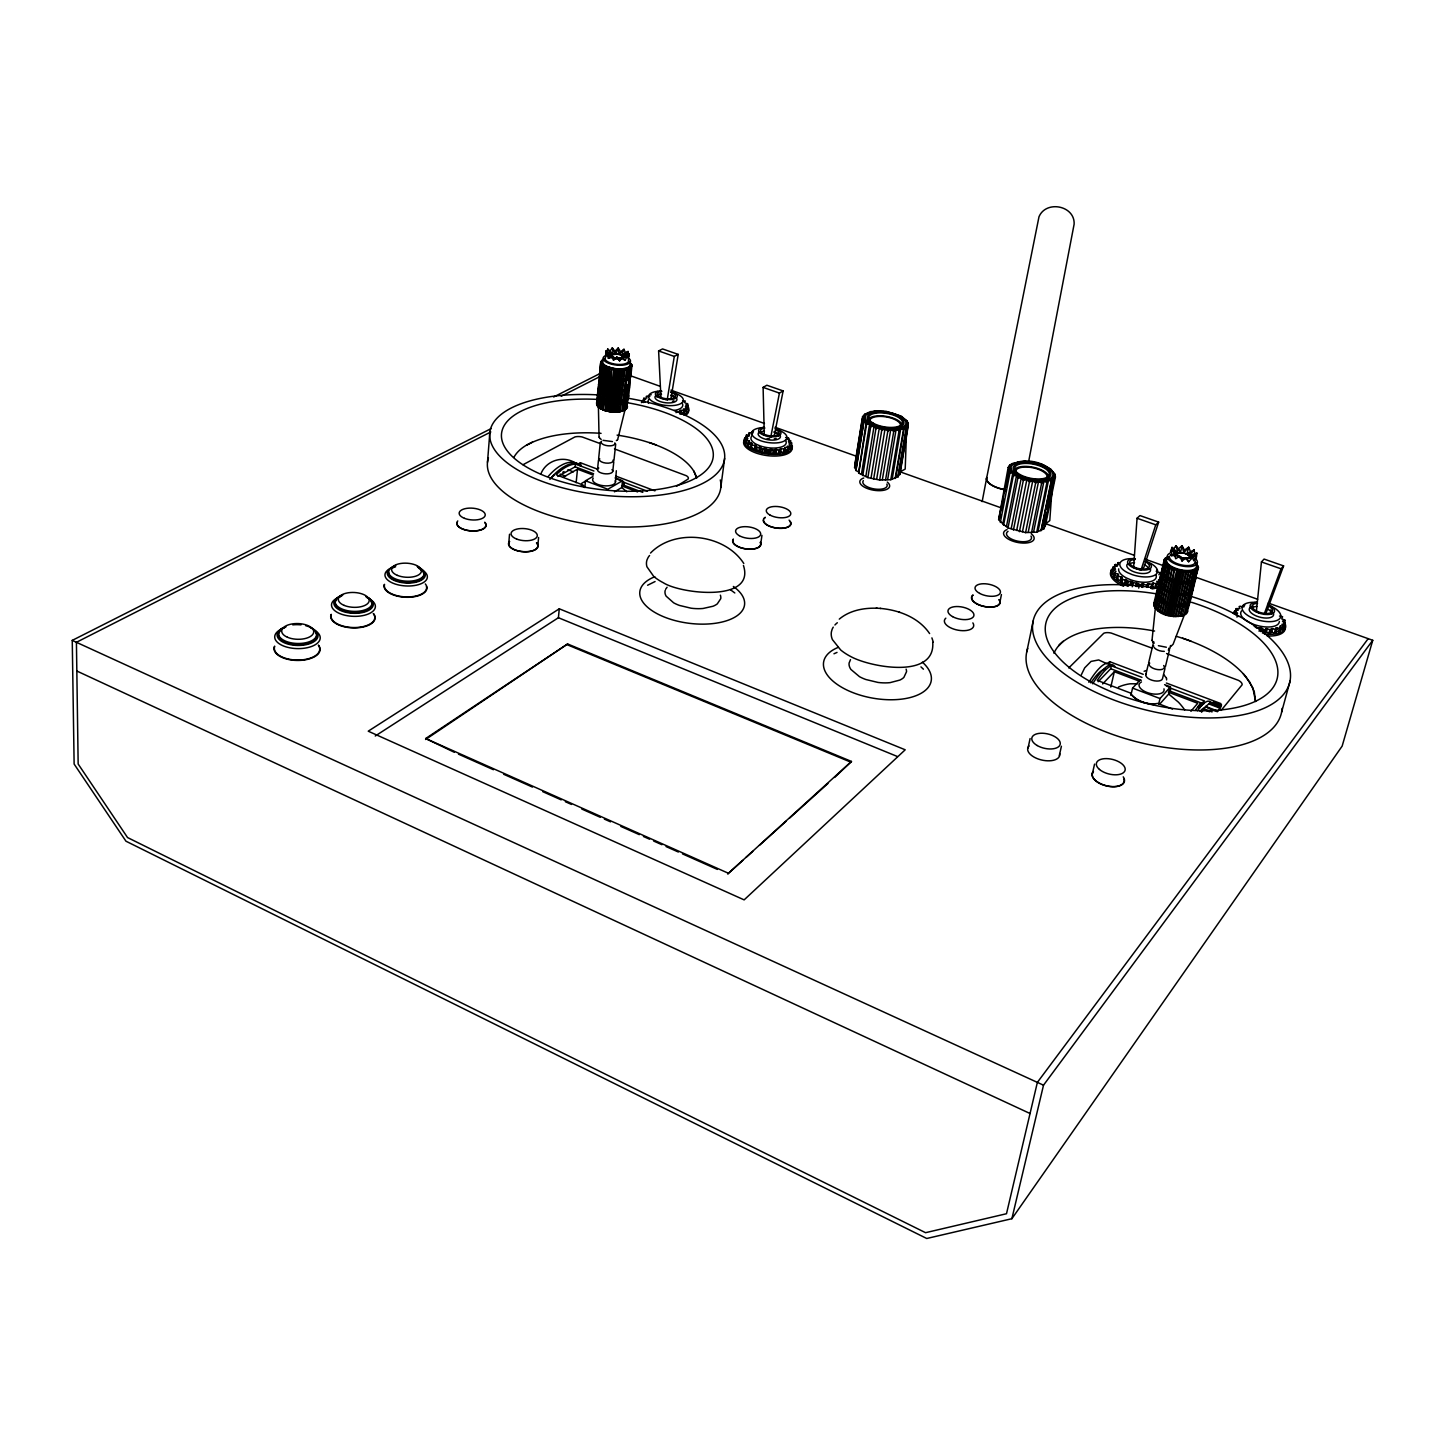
<?xml version="1.0" encoding="UTF-8"?>
<svg xmlns="http://www.w3.org/2000/svg" width="1445" height="1445" viewBox="0 0 1445 1445"><rect width="100%" height="100%" fill="white"/><g stroke="black" fill="none" stroke-linecap="round" stroke-linejoin="round"><path stroke-width="1.5" d="M858.167 471.702L855.855 470.456L854.754 465.254L862.575 416.593L864.616 414.679L864.236 419.267L866.241 421.741L858.673 473.111L867.867 477.609L879.662 480.029L890.788 479.704L898.248 476.724L907.46 423.349L906.81 420.928L901.337 416.142L886.128 411.301L875.182 410.868L864.327 414.48L870.576 411.59L877.151 411.319M604.859 358.649C600.09 359.751 601.806 365.278 605.69 366.253L601.499 408.953L599.838 408.321L609.176 411.717L620.122 411.807L626.191 409.152L631.104 364.899L629.875 362.46M605.654 355.922L605.816 351.081L611.596 354.838C632.892 351.37 617.322 365.964 607.026 353.537L605.654 355.922L611.416 356.012L612.788 357.204L608.381 358.324L607.026 353.537L611.416 356.012L611.596 354.838L607.731 349.022L606.015 353.573L605.816 351.081L611.416 356.012M906.43 433.952L905.202 469.083L900.018 471.937L900.542 467.457M906.737 425.173L906.882 420.784L899.82 415.889M1152.026 640.207L1155.476 606.882M1254.17 626.118L1256.753 628.105L1261.539 627.943L1263.382 629.46L1262.424 633.073L1266.398 632.206L1270.39 633.651L1271.437 628.593L1276.856 629.46L1276.116 627.871L1280.125 628.394L1281.209 628.033L1280.324 625.956L1284.081 625.866L1281.896 624.366L1285.002 623.825L1282.492 621.133L1284.786 620.013L1281.733 618.912L1282.6 616.708L1279.475 616.022M1270.39 633.651L1271.437 628.593M454.362 752.303L425.661 738.539L567.614 643.964L851.484 761.443L834.614 777.464M1137.052 518.249L1133.621 567.488L1140.99 570.143L1143.88 567.325L1158.655 522.115L1139.979 515.576L1137.052 518.249L1155.765 524.824L1158.655 522.115M630.219 377.398L629.316 386.989L627.004 388.849L628.304 389.626L629.099 377.38L630.923 375.357L631.953 365.422L631.104 364.899L628.069 367.987L627.961 369.505L626.534 368.511L615.985 369.089L605.69 366.253L604.064 366.904L604.245 365.404L602.691 365.964L603.107 364.501L601.644 364.989L602.294 363.562L600.668 362.984L599.765 371.979L604.57 377.055L617.141 380.071L625.36 379.312L629.659 377.109L628.16 378.12C633.036 396.165 607.333 392.661 599.621 384.731L602.077 360.293L603.577 359.281M1052.014 489.458L1049.774 520.615L1044.049 524.95L1045.205 526.486L1043.489 527.425L1043.832 528.906L1036.751 532.157L1025.589 532.609L1007.996 527.931L1002.83 523.812L1012.819 473.075L1010.434 470.42L1010.163 465.489C1023.367 456.674 1045.891 461.425 1055.139 474.448L1049.829 500.169M1195.972 575.995L1198.302 566.476L1195.503 562.34L1197.472 567.072L1194.744 571.479L1193.299 570.341C1185.153 573.25 1159.558 567.433 1168.048 556.632L1165.085 558.402L1162.828 567.903M1193.733 581.432L1191.132 591.709L1189.307 592.594L1189.181 594.328L1187.736 593.209C1178.307 595.123 1167.036 592.703 1160.516 585.297L1163.496 574.207L1161.798 571.299L1165.266 560.371L1163.966 560.534L1165.392 559.269L1164.327 559.414L1161.726 570.071L1162.828 572.979L1159.612 583.979L1161.834 586.851L1161.347 588.512L1163.442 587.898L1168.427 566.928L1168.644 565.194L1166.765 565.645L1167.235 563.983L1165.465 564.345L1163.207 573.9L1167.614 577.837L1181.757 582.335L1188.639 582.227L1193.913 580.294L1192.089 581.197L1191.962 582.931L1190.572 581.576L1187.989 583.834L1185.677 593.353L1187.338 594.888L1187.808 592.992L1185.875 593.642L1182.913 604.714L1184.575 606.232L1185.044 604.353L1178.705 605.274L1171.209 604.245L1162.214 600.596L1157.824 596.64L1160.787 585.604L1159.107 582.678L1161.798 571.299M487.489 462.292L489.819 432.687M508.766 543.212L509.525 534.235M1189.307 592.594L1187.736 593.209L1190.68 593.588L1192.739 589.253L1190.445 598.663M537.775 546.463L538.588 537.504M375.248 736.011L558.402 617.719L559.287 608.797L905.202 749.792L744.139 899.874L368.222 731.188L559.287 608.797M557.824 476.471L575.182 466.807L575.453 464.044L573.087 464.333A56.21 26.696 -68.5 0 0 558.782 472.262L556.162 474.755L583.058 485.014L583.961 486.929M576.158 482.648L577.494 469.173L593.209 475.116M580.131 465.814L580.438 462.761L597.002 468.993M425.589 739.497L567.614 643.964M584.81 487.597L585.496 480.77L592.902 476.543M604.245 365.404L599.838 408.321L597.923 406.442L596.586 403.047L598.14 391.487L599.332 392.155L597.959 393.257L599.801 396.743L608.074 400.608L619.273 401.439L627.329 398.513L625.848 399.524L624.692 410.163L627.004 408.285L627.365 397.917L628.665 395.749L627.491 396.075L628.467 397.519L626.191 409.152M596.785 405.07L599.657 372.81L600.903 371.6L599.856 371.004L600.759 362.027L602.005 360.835L596.785 405.07L597.923 406.442L599.007 395.804L597.869 394.413L597.688 396.201L598.537 395.442L599.801 396.743L599.386 398.224L600.939 397.393L602.366 398.531L600.759 399.181L599.567 396.436L598.356 397.212L599.007 395.804M597.399 395.171L598.555 394.846L597.58 393.401L600.632 372.485L599.856 371.004M597.489 394.196L598.898 389.626M599.765 381.083L600.416 374.634M601.301 366.018L601.734 361.72L600.759 362.027M603.107 364.501L598.718 407.4L597.453 406.081L600.09 385.111L598.663 382.708M599.44 391.523L600.09 385.111L598.952 383.72L598.772 385.508L600.903 386.05L600.488 387.513L602.041 386.682L603.468 387.82L601.842 388.47L600.668 385.725L599.44 386.519M600.759 378.662L602.294 363.562M601.264 409.188L605.69 366.253M1256.355 611.687L1258.631 612.499L1256.355 611.687L1261.449 561.942L1264.068 559.07L1283.593 565.898L1266.651 611.47L1264.05 614.45L1281.011 568.788L1283.593 565.898M601.499 408.953L602.944 409.983L607.388 367.03L605.744 367.789M602.944 409.983L604.353 400.861L602.601 398.278M602.42 400.066L604.534 399.073L605.473 390.15L603.703 387.567M603.522 389.355L605.654 388.362L606.575 379.385L604.823 376.802M604.642 378.59L606.774 377.578L607.388 367.03M597.507 469.589L598.501 459.943M598.645 458.571L600.325 442.296M625.017 409.928L615.985 412.222L604.859 410.687L609.32 367.716L607.695 368.565M605.581 410.434L606.503 401.547L604.534 399.073M604.353 400.861L606.683 399.759L607.622 390.836L605.654 388.362M605.473 390.15L607.803 389.03L608.742 380.071L606.774 377.578M606.575 379.385L608.923 378.265L609.32 367.716M606.954 411.265L611.434 368.294L609.862 369.252M607.875 410.994L608.815 402.107L606.683 399.759M610.296 411.41L611.217 402.523L608.995 400.319L609.934 391.378L607.803 389.03M612.734 411.662L613.673 402.776L611.416 400.735L612.355 391.794L610.115 389.59L611.054 380.613L608.923 378.265M615.173 411.771L616.112 402.884L613.872 400.987L614.811 392.065L612.535 390.005L613.475 381.028L611.253 378.825L611.434 368.294M609.176 411.717L613.673 368.764L612.192 369.812M617.521 411.699L618.478 402.812L616.311 401.096L617.25 392.173L614.992 390.276L615.949 381.299L613.673 379.24L614.613 370.227L613.673 368.764M611.452 412.042L615.985 369.089L617.087 370.48L616.13 379.511L618.388 381.408L617.448 390.385L619.616 392.119L618.659 401.042L620.682 402.595L619.742 411.482M613.746 412.204L618.297 369.252L619.544 370.606L618.586 379.62L620.754 381.354L619.797 390.331L621.838 391.902L620.88 400.825L622.705 402.234L623.048 400.753L620.682 402.595M615.985 412.222L620.555 369.288L621.91 370.552L620.953 379.565L622.994 381.155L622.018 390.114L623.861 391.541L624.204 390.06L621.838 391.902M618.135 412.096L622.723 369.179L624.15 370.353L623.174 379.349L625.017 380.794L625.36 379.312L622.994 381.155M612.77 471.341L613.8 461.714M613.962 460.341L615.696 444.085M620.122 411.807L624.728 368.909L626.173 369.992L626.534 368.511L629.46 368.872L628.16 378.12L629.46 378.897L631.628 364.429L629.677 362.135M621.91 411.391L626.534 368.511M615.48 482.034L616.329 470.727M623.445 410.832L628.069 367.987M624.926 408.032L627.473 384.569M628.16 378.12L629.099 369.505M626.173 399.29L627.004 388.849L628.503 387.838L627.148 400.301L626.173 399.29L624.493 401.71L623.048 400.753L624.673 399.94L625.974 401.06M626.317 403.01L627.238 394.503M629.334 375.212L630.273 366.596L631.898 366.38L631.104 364.899M1002.83 523.812L998.639 519.604L1009.531 467.837L1008.176 467.494L998.639 519.604M627.437 407.346L626.462 407.635L627.509 406.352L626.335 406.677L626.805 402.451M627.961 399.434L626.769 398.766L628.593 396.725L629.623 386.863M614.45 491.806L621.784 487.507L622.524 480.697L615.118 477.898M642.772 492.366L623.951 485.267L623.969 482.233L615.57 478.331M649.853 396.472L647.143 396.056L646.204 396.418L647.017 397.989L643.675 398.368L643.928 401.258M901.048 462.978L901.554 458.498M1194.87 569.745L1192.902 572.021L1191.421 570.757L1188.44 581.938L1190.12 583.491L1192.414 581.034L1193.462 582.209L1197.381 569.872L1196.117 568.987L1196.243 570.757L1194.87 569.745L1184.123 615.082C1174.839 618.641 1154.79 615.588 1155.187 603.577L1156.596 594.31M684.713 410.272L680.198 410.561L679.782 413.956L684.298 413.649L684.713 410.272L683.286 409.116L686.538 408.79L685.345 406.749L688.091 405.991L685.634 405.106L687.639 404.13L684.28 402.378L685.382 401.042L682.582 400.753M680.631 413.613L681.029 410.236M683.359 414.029L683.756 410.633M686.538 408.79L686.122 412.168L687.152 408.303M1163.207 569.673L1161.617 570.829L1159.034 581.432L1159.865 583.184L1156.433 594.003L1158.113 596.929L1155.151 607.93L1157.842 610.711L1160.516 599.422L1159.107 597.959L1158.673 599.856L1160.75 599.26L1163.207 588.079L1161.798 586.616L1160.064 587.194M687.477 403.516L687.224 407.508L687.639 404.13M688.091 405.991L687.676 409.368M720.784 487.561L724.631 458.408M792.095 445.204A24.457 10.151 8.1 0 1 764.983 453.622A24.457 10.151 8.1 0 1 745.728 437.221L745.006 441.032L745.692 437.004L748.384 436.264L746.306 435.198L746.415 438.106M746.035 439.569L745.764 443.651L748.564 444.265L749.034 440.833C741.917 440.364 752.086 438.576 745.476 437.618M745.764 443.651L746.234 440.219M749.034 440.833L748.058 446.288L762.147 452.538L774.195 453.929L775.333 449.359L778.891 450.244L781.221 448.691L785.068 449.142L784.563 452.574L780.733 452.122L778.403 453.676L774.845 452.809M749.088 436.155L749.558 432.741L752.321 433.157M748.058 446.288L747.95 442.188M749.088 444.843L749.558 441.411M751.833 434.981L752.303 431.585L753.495 431.332M750.804 448.131L751.4 443.145L748.528 442.856M751.725 448.763L751.4 443.145M754.489 448.727L754.958 445.277L752.195 445.313L751.274 444.699L752.231 443.687M755.32 450.352L756.042 445.746L754.958 445.277M756.53 450.894L756.999 447.444L760.72 447.444L760.738 452.122M758.986 450.515L759.456 447.083M760.233 450.894L760.72 447.444M762.147 452.538L762.617 449.088L764.604 448.42L768.65 450.117L771.359 449.287L774.683 450.497L775.333 449.359M764.116 451.851L764.604 448.42M765.453 452.086L765.94 448.654M766.663 453.315L767.15 449.865M768.162 453.567L768.65 450.117M769.643 452.646L770.131 449.196M770.871 452.718L771.359 449.287M772.696 453.838L773.183 450.388M760.702 544.061L761.948 535.372M774.195 453.929L774.683 450.497M776.091 452.737L776.597 449.287M778.403 453.676L778.891 450.244M779.668 452.357L780.155 448.925M779.776 453.585L780.282 450.154M780.733 452.122L781.221 448.691M783.371 452.827L783.876 449.395M784.563 452.574L783.696 451.31L785.014 447.516L788.699 447.535L787.146 446.324L790.379 445.963L788.988 443.832L791.661 443.001L789.096 442.098L791.011 441.05L787.489 439.208L788.446 437.799L785.592 437.51M784.509 450.948L787.29 451.364L787.796 447.932M788.536 441.845L789.024 438.449M1008.321 470.131L1010.434 470.42L1010.073 472.93L1012.819 473.075C1024.198 480.517 1042.224 485.791 1053.929 476.85L1054.453 474.484L1050.985 469.264L1042.513 464.586L1031.26 461.659M787.29 451.364L788.699 447.535M851.484 761.443L727.684 873.99L742.712 860.425M790.379 445.963L789.891 449.395L790.939 445.439M791.661 443.001L791.156 446.415M1184.34 558.547L1178.253 556.397L1177.187 553.363L1183.852 552.785L1189.127 555.422L1196.948 553.128L1196.153 558.492L1196.352 555.964L1187.393 558.492M854.519 467.783L862.358 419.05L863.677 416.864L862.575 416.593M857.048 457.993L857.752 453.676M858.438 449.341L859.143 445.006M859.847 440.671L860.534 436.354M861.238 432.019L861.942 427.684M862.629 423.349L863.677 416.864M855.855 470.456L864.236 419.267L862.358 419.05M856.181 469.155L864.236 419.267M858.673 473.111L866.585 424.234L866.241 421.741L863.731 421.651M861.455 474.141L869.601 424.108L866.241 421.741M667.156 400.175L674.291 356.427L678.211 354.404L671.04 398.043M862.755 475.568L870.739 426.618L869.601 424.108L866.585 424.234M865.862 476.29L874.062 426.221L869.601 424.108M867.867 477.609L875.923 428.641L874.062 426.221L870.739 426.618M871.046 477.988L879.319 427.901L874.062 426.221M873.629 479.144L881.757 430.158L879.319 427.901L875.923 428.641M876.682 479.144L885.008 429.057C892.179 429.707 900.795 430.682 906.611 425.534L908.237 425.841L899.91 474.484L898.104 475.351L898.248 476.724M879.662 480.029L887.844 431.043L890.734 429.599L893.751 431.278L896.117 429.472L899.079 430.809L900.741 428.731L903.468 429.689L895.141 478.512M882.353 479.668L890.734 429.599M885.514 480.228L893.751 431.278M887.663 479.505L896.117 429.472M890.788 479.704L899.079 430.809M892.269 478.674L900.741 428.731M895.81 477.265L904.335 427.377L906.575 427.991M898.104 475.351L906.611 425.534M906.719 427.666L908.345 423.385L900.018 471.937M1159.739 581.775L1156.759 581.323L1157.409 583.292L1156.307 583.617L1152.369 583.112L1152.947 584.611L1148.901 583.635L1145.849 585.044L1142.327 583.672L1141.171 584.81L1122.711 579.355L1121.555 578.632L1122.151 577.404L1117.274 575.706L1118.611 574.731L1117.87 574.026L1114.799 573.358L1115.992 571.281L1113.065 570.233L1115.54 569.204L1113.427 566.675L1116.588 566.187L1114.619 564.778L1118.358 564.742L1117.762 562.827L1118.882 562.52M982.148 501.632L986.754 477.5A19.146 7.911 10.8 0 0 1005.521 489.873M1028.677 461.425L1074.123 224.174C1075.08 205.533 1046.035 199.88 1038.991 216.786L986.791 477.32A19.146 7.911 10.8 0 0 1005.557 489.674M999.994 514.51L1000.825 510.211M1004.185 493.07L1005.016 488.771M1007.129 478.06L1007.96 473.779M1008.809 469.481L1009.64 465.2L1012.259 463.52L1025.535 461.136M999.633 518.394L1000.482 514.005M1001.349 509.615L1003.498 498.615M1005.648 487.615L1009.531 467.837M1007.58 478.656L1008.429 474.267M1000.337 522.494L1010.434 470.42M1003.534 525.33L1013.324 475.676L1012.819 473.075M767.71 436.137L770.727 437.221L779.433 393.094L783.136 390.927L766.843 385.237L763.105 387.386L764.279 434.909L766.193 435.595M783.136 390.927L774.412 434.963L770.727 437.221M1006.479 526.395L1016.539 475.604L1013.324 475.676M1007.996 527.931L1017.84 478.223L1016.539 475.604M1011.193 528.671L1021.308 477.843L1017.84 478.223M1013.415 530.098L1023.331 480.372L1021.308 477.843M999.705 603.269L1001.439 594.545M1016.666 530.478L1026.853 479.614L1023.331 480.372M756.042 445.746L756.999 447.444M1019.411 531.706L1029.418 481.944L1026.853 479.614M1022.482 531.67L1032.741 480.824L1035.668 482.883L1038.576 481.348L1041.646 483.063L1043.958 481.185L1046.921 482.522L1036.751 532.157M1025.589 532.609L1035.668 482.883M1028.244 532.193L1038.576 481.348M1031.513 532.771L1041.646 483.063M1033.572 531.977L1043.958 481.185M1038.088 531.056L1048.492 480.336L1051.165 481.275L1040.96 530.839M1041.466 529.502L1051.906 478.855L1054.055 479.415L1043.832 528.906M1043.958 525.221L1046.216 514.221M1047.119 509.832L1053.929 476.85L1055.41 477.085L1045.205 526.486M1045.403 521.591L1047.625 510.88M1026.745 651.948L1033.229 620.935M1028.063 747.986L1030.086 738.558M1180.565 552.405L1175.941 545.74L1177.982 552.857L1172.039 547.402L1172.726 550.22L1175.941 545.74L1180.565 552.405L1182.01 545.668L1184.466 550.075L1183.852 552.785L1188.675 547.185L1190.734 552.279L1186.995 553.887L1188.675 547.185L1184.466 550.075M1059.311 755.681L1061.407 746.252M1188.675 561.762L1185.948 558.637L1196.352 555.964L1193.841 560.841L1192.468 557.662L1188.675 561.762L1186.345 557.734L1182.028 561.003L1182.642 558.258L1179.626 556.199L1175.706 558.763L1174.153 553.435L1171.443 555.657L1171.371 550.202L1176.808 554.013L1172.039 547.402L1170.36 552.532L1171.371 550.202L1177.35 555.584L1171.443 555.657M1113.011 567.307L1112.614 570.233M1113.427 566.675L1112.271 573.791L1115.179 574.839M1112.271 573.791L1113.065 570.233M1114.619 567.849L1115.414 564.291M1132.139 581.757L1131.309 585.333L1127.552 585.406L1125.944 583.383L1121.898 582.931L1120.742 582.209L1121.338 580.98L1116.461 579.264L1117.798 578.289L1117.057 577.585L1113.987 576.916L1114.366 572.581M1113.987 576.916L1114.799 573.358M1116.967 566.368L1117.762 562.827M1116.461 579.264L1117.87 574.026M1117.274 580.041L1118.087 576.465M1120.308 580.33L1121.103 576.772M1120.742 582.209L1121.555 578.632M1121.338 580.98L1122.151 577.404M1121.898 582.931L1122.711 579.355M1124.68 582.841L1125.51 579.264M1125.944 583.383L1126.775 579.806M1126.143 584.791L1126.955 581.215M1108.929 664.899L1109.652 661.665L1143.248 674.327M1127.552 585.406L1128.382 581.829M1098.2 681.715L1110.717 668.728L1111.386 665.802L1141.965 677.362M1129.9 584.918L1130.731 581.342M1132.266 586.796L1133.097 583.22M1110.79 687.097L1114.33 671.726L1139.057 681.083M1092.384 773.599L1094.569 764.116M1135.589 586.417L1136.42 582.841M1137.052 586.67L1137.865 583.094M1138.714 588.115L1139.545 584.539M1142.327 583.672L1141.496 587.248L1142.76 587.32L1143.591 583.744M1147.637 583.762L1146.806 587.338L1148.053 587.212L1148.901 583.635M1151.575 584.737L1150.744 588.314L1152.117 588.169L1153.363 582.823M1152.117 588.169L1151.539 586.688L1155.458 587.194L1156.307 583.617M1130.857 695.334L1132.573 688.109L1140.195 679.891M1155.458 587.194L1157.409 583.292M1155.422 602.005L1154.537 605.744L1153.706 604.01L1156.271 593.48M1163.731 569.167L1154.79 606.954L1153.778 605.274L1157.192 594.491L1156.379 592.757L1158.944 582.19L1159.992 582.064L1159.034 581.432M1157.842 592.342L1159.703 581.161M1160.516 581.034L1162.376 569.8M1161.852 574.478L1163.496 574.207L1162.304 572.581L1164.544 563.044L1166.205 562.755L1155.44 608.201L1154.266 606.575L1157.463 595.701L1156.433 594.003M1157.373 598.519L1159.143 598.194L1156.921 595.304L1159.612 583.979M1156.307 598.248L1158.095 590.716M1160.317 581.287L1162.069 568.933M1164.995 562.069L1165.085 558.402M1164.634 565.356L1165.537 561.545L1164.056 561.762M491.228 428.551L72.25 640.388L74.128 764.044L125.968 841.207L926.733 1238.491L1011.879 1218.713L1043.507 1085.195L1372.75 640.298L1268.276 603.053M1156.47 609.465L1167.235 563.983M1157.842 610.711L1168.644 565.194M1165.212 614.035L1159.522 611.885L1170.342 566.368L1168.427 566.928M1160.028 611.777L1162.268 602.366L1160.75 599.26M1160.299 601.138L1162.719 600.47L1164.959 591.005L1163.442 587.898M1162.99 589.795L1165.411 589.108L1167.686 579.608L1166.151 576.483M1165.7 578.397L1168.138 577.693L1170.342 566.368M1145.831 674.652L1148.251 664.483M1148.594 663.02L1152.676 645.825M1152.947 644.723L1153.706 641.544M1161.491 612.987L1172.347 567.452L1170.414 568.12M1162.25 612.897L1164.489 603.486L1162.719 600.47M1191.8 592.703L1190.554 591.818L1192.27 590.806L1194.582 581.305L1193.317 580.438L1196.099 577.223L1194.78 577.386L1195.629 579.12L1192.992 589.759L1191.421 590.915L1189.506 602.131L1186.544 603.938L1186.417 605.672L1184.972 604.552L1186.869 603.793L1183.112 604.985L1180.168 616.022L1173.539 616.437L1164.67 613.89L1166.928 604.48L1164.941 601.59L1167.199 592.125L1165.411 589.108M1167.271 614.739L1169.529 605.31L1167.379 602.583L1169.637 593.118L1167.65 590.228L1169.926 580.709L1168.138 577.693M1169.944 615.389L1172.202 605.979L1169.98 603.414L1172.238 593.949L1170.107 591.222L1172.383 581.685L1170.378 578.795L1172.347 567.452M1163.677 613.999L1174.55 568.427L1172.654 569.24M1169.529 605.31L1172.654 604.082L1174.929 594.599L1172.708 592.053L1174.984 582.534L1172.834 579.788L1174.55 568.427M1166.025 614.847L1176.934 569.276L1175.128 570.215M1172.238 593.949L1175.399 592.703L1177.675 583.184L1175.435 580.619L1177.729 571.046L1176.934 569.276M1168.499 615.552L1179.445 569.98L1177.729 571.046M1174.984 582.534L1178.145 581.269L1180.439 571.696L1181.992 570.504L1183.166 572.166L1180.854 581.739L1177.675 583.184M1171.028 616.094L1181.992 570.504M1172.636 615.859L1174.911 606.448L1178.018 604.823L1180.095 606.755L1177.82 616.184M1172.202 605.979L1175.363 604.552L1177.639 595.069L1181.45 593.913L1182.841 595.394L1180.547 604.877L1177.549 606.701L1175.273 616.13M1174.929 594.599L1178.09 593.172L1180.402 583.654L1184.214 582.498L1185.604 583.979L1183.311 593.498L1180.294 595.34L1178.018 604.823M1173.539 616.437L1184.539 570.865L1185.839 572.437L1183.527 582.01M1180.764 593.443L1183.058 583.924L1186.074 582.082L1187.989 583.834M1175.977 616.582L1186.995 571.01L1188.386 572.509L1186.074 582.082M1164.977 668.475L1162.521 678.644A8.58 4.046 13.7 0 1 1152.207 680.306A8.58 4.046 13.7 0 1 1146.337 673.695M1165.32 667.012L1169.493 649.816M1169.764 648.715L1170.54 645.518M1178.271 616.527L1189.307 570.974L1190.77 572.364M1158.691 703.968L1160.01 698.549L1170.45 686.863L1164.598 684.659M1184.123 615.082L1180.366 616.274L1191.421 570.757M1182.227 615.841L1193.299 570.341M1192.017 588.747L1192.847 590.499L1190.228 601.084L1187.79 603.161L1185.622 614.324L1183.798 615.209L1185.026 614.432L1196.117 568.987M1187.916 604.931L1186.544 603.938L1188.368 603.035L1190.969 592.793M1194.058 580.384L1196.984 568.084L1198.104 568.842L1197.472 567.072L1198.429 567.704L1194.582 581.305M1186.869 610.567L1187.772 606.828M1192.27 590.806L1197.472 567.072M1185.622 614.324L1188.657 602.24L1190.554 599.91M1189.524 602.42L1186.508 611.307L1187.808 611.181L1185.026 614.432M1193.209 587.356L1194.78 577.386L1195.322 580.276L1195.051 579.409M1186.742 613.403L1190.084 601.806L1189.145 601.192L1190.228 601.084M1159.739 704.094L1168.698 694.034L1170.45 686.863M1203.721 703.896L1170.414 691.288L1170.613 688.019M1195.575 709.965L1199.765 704.221L1201.554 705.702L1199.765 704.221M1197.562 710.723A63.183 12.608 -69 0 1 1199.621 707.996L1201.752 704.979M1201.536 712.24L1205.708 706.479L1218.135 711.175M1205.708 706.479L1210.784 702.306L1220.682 706.045L1218.93 707.743L1209.013 703.986M1243.188 607.026L1240.207 606.214L1239.124 606.557L1239.918 608.58L1236.179 608.652L1238.293 610.133L1235.168 610.675L1234.247 614.251M1235.258 612.246L1236.179 608.652M1259.101 631.302L1260.058 627.69M1260.6 631.555L1261.539 627.943M1264.086 633.362L1266.073 628.539L1271.347 630.038M1265.116 632.151L1266.073 628.539M1266.398 632.206L1267.355 628.593M1268.818 633.578L1269.776 629.966M1270.48 632.206L1271.726 632.079L1272.684 628.467M1271.726 632.079L1274.526 633.217L1275.483 629.605M1274.526 633.217L1275.899 633.073L1276.116 627.871M1275.158 631.483L1277.073 627.563M1275.899 633.073L1276.856 629.46M1280.324 625.956L1279.367 629.55L1282.401 630.02L1284.081 625.866M1276.116 631.176L1279.15 631.989L1280.125 628.394M1279.15 631.989L1281.209 628.033M1282.401 630.02L1283.359 626.408M1284.786 620.013L1283.955 624.385L1284.912 620.79M630.977 374.381L630.291 378.066L629.099 377.38M1285.002 623.825L1284.027 627.419L1285.291 623.138M1281.625 712.078L1290.096 681.01M1164.525 575.453L1164.056 577.115L1165.916 576.663L1164.507 575.2L1162.755 575.796M1372.75 640.298L1342.152 746.108L1011.879 1218.713M597.056 402.107L597.363 404.528L596.496 404.04M1051.165 481.275L1051.906 478.855M1210.784 702.306L1210.531 703.101C1214.595 701.909 1224.89 704.817 1218.984 709.766M1218.93 707.743L1220.682 706.045M1140.99 570.143L1155.765 524.824M903.468 429.689L904.335 427.377M1214.071 703.263L1213.077 702.74M1184.611 614.324L1173.105 644.271L1170.793 646.457M615.985 353.736L618.225 347.992L620.844 352.11L619.02 354.097L618.225 347.992L614.793 351.388L615.985 353.736L612.283 347.884L609.375 351.912M624.15 370.353L624.728 368.909M1081.348 674.761L1084.689 667.861L1091.083 661.395L1098.67 659.95L1107.448 663.941L1109.652 661.665M621.567 355L623.987 349.293L625.938 353.899L621.567 355L628.051 351.442L628.683 356.283L629.316 353.899L622.939 356.192L628.051 351.442L625.938 353.899M1185.948 558.637L1186.345 557.734L1182.642 558.258M1165.465 564.345L1166.205 562.755M1235.168 610.675L1237.57 613.33L1235.204 614.432L1238.672 616.202L1236.757 616.925M906.882 420.784L908.345 423.385M625.053 360.311L627.437 355.976L628.376 358.631L629.316 353.899L622.777 357.367L627.437 355.976L621.115 358.197L625.053 360.311L622.885 357.114L618.388 358.468L616.907 357.023L613.493 360.13L611.09 355.705L608.381 358.324M618.478 402.812L620.88 400.825M617.647 439.677L625.486 407.923L624.818 409.043M1158.475 579.842L1161.617 579.355M620.754 381.354L623.174 379.349M619.616 392.119L622.018 390.114M541.008 473.617C546.752 459.311 565.555 454.796 577.404 464.441L580.438 462.761M621.91 370.552L622.723 369.179M1185.604 583.979L1188.44 581.938M1182.841 595.394L1185.677 593.353M1180.095 606.755L1182.913 604.714M1188.386 572.509L1189.307 570.974M665.675 589.199L667.084 587.248M850.491 659.661L849.1 663.038A29.044 14.378 10 0 0 850.888 669.432L859.504 676.675A29.081 14.396 10 0 0 865.844 679.511L877.982 682.437A29.081 14.396 10 0 0 890.084 682.636L899.874 680.071A29.081 14.396 10 0 0 903.866 677.416L906.539 671.69A29.081 14.396 10 0 0 906.123 669.143M626.335 406.677L627.184 405.322L625.866 405.72M627.491 396.075L628.34 394.738M600.741 373.424L599.874 374.779L601.192 374.363L600.054 372.973L599.567 373.767M1164.544 563.044L1165.537 561.545M627.943 388.091L629.749 386.068L629.93 375.664L630.923 375.357M1046.921 482.522L1048.492 480.336M650.521 553.056C675.032 527.75 724.975 534.162 743.796 563.496M1368.18 638.672L1037.366 1082.395L1006.497 1213.728L925.559 1232.693L127.539 837.54L78.156 764.008L76.422 642.303L490.812 431.965M617.25 392.173L619.797 390.331M616.112 402.884L618.659 401.042M618.388 381.408L620.953 379.565M619.544 370.606L620.555 369.288M1185.839 572.437L1186.995 571.01M549.895 479.397L551.394 477.572A56.192 26.733 -68.5 0 1 563.08 467.259L565.97 465.651A56.192 26.733 -68.5 0 1 576.663 463.538L579.03 464.08A56.192 26.733 -68.5 0 1 581.215 465.055M1221.133 710.38L1242.14 684.767A8.562 3.974 14.6 0 0 1238.491 680.378L1166.567 653.537M600.668 362.984L601.734 361.72M1218.912 706.027L1220.935 703.607L1166.35 683.033M1190.897 711.265L1197.724 703.281L1168.319 692.155M613.493 360.13L616.907 357.023L619.598 360.853L622.885 357.114L621.115 358.197M1196.948 553.128L1189.705 556.993L1189.127 555.422L1194.13 549.931L1194.726 553.543M1102.625 683.955L1114.33 671.726M613.673 402.776L616.311 401.096M615.949 381.299L618.586 379.62M614.811 392.065L617.448 390.385M617.087 370.48L618.297 369.252M1008.176 467.494L1009.64 465.2M1200.091 711.229L1201.734 709.567A56.843 11.343 -69 0 1 1205.852 707.129L1206.918 707.165M1199.585 704.943L1204.462 700.951L1171.136 688.362M1068.758 667.951L1103.781 633.253A8.309 3.829 12.9 0 1 1111.259 633.073L1151.954 648.119M619.02 354.097L623.987 349.293L620.844 352.11M1058.806 645.626L1062.346 642.23A103.968 49.094 13.7 0 1 1154.591 631.031M1183.166 572.166L1184.539 570.865M1219.183 705.901L1221.495 705.015L1220.808 705.648M1192.847 590.499L1191.908 589.885L1193.317 588.603M1159.992 582.064L1159.107 582.678M1157.337 593.371L1155.928 594.636L1157.192 594.491M746.053 857.409L752.737 851.358M759.42 845.325L786.152 821.193M789.494 818.177L827.931 783.497M1059.456 644.596L1063.159 641.255M1177.892 549.317L1182.01 545.668L1183.852 552.785M746.306 435.198L749.612 434.8L748.636 433.139L749.558 432.741M611.217 402.523L613.872 400.987M613.475 381.028L616.13 379.511M612.355 391.794L614.992 390.276M614.613 370.227L615.985 369.089M839.274 619.128C849.678 610.35 863.947 607.749 877.205 608.237M1168.517 557.282L1166.928 558.583A15.425 6.575 13.1 0 0 1173.611 567.47L1177.241 568.86A15.425 6.575 13.1 0 0 1194.401 569.077L1195.954 567.759A15.425 6.575 13.1 0 0 1196.026 564.291M837.341 622.741L837.052 622.976A51.894 25.143 10 0 0 834.921 624.981M601.228 361.124L602.077 360.293M1156.181 571.281L1157.463 570.323L1156.632 569.565M1164.327 559.414L1165.898 558.258M611.054 380.613L613.673 379.24M609.934 391.378L612.535 390.005M608.815 402.107L611.416 400.735M616.365 440.599L617.539 439.768M1190.734 552.279L1194.13 549.931L1186.995 553.887M624.692 409.26C618.623 413.324 610.458 412.006 603.902 409.892M676.513 486.279L688.073 479.108A7.622 3.287 7.1 0 0 686.321 475.712L614.468 448.907M606.503 401.547L608.995 400.319M1182.678 614.866L1180.023 615.696M608.742 380.071L611.253 378.825M607.622 390.836L610.115 389.59M622.524 480.697L607.839 489.259L585.496 480.77M647.595 585.243L655.073 581.54M628.485 377.867L626.805 380.288L625.36 379.312L627.004 378.5L628.304 379.656M627.329 388.597L625.649 391.017L624.204 390.06L625.83 389.229L627.13 390.385M563.243 477.139L577.494 469.173M562.737 472.262L564.038 471.54M523 464.73L574.893 436.95A7.496 3.143 6 0 1 582.209 436.986L599.838 443.452M526.54 445.295L531.29 442.784A93.166 40.316 6.2 0 1 601.066 433.337M1172.383 581.685L1175.435 580.619M1169.637 593.118L1172.708 592.053M1166.928 604.48L1169.98 603.414M660.961 397.953L658.613 350.936L662.551 348.931L678.211 354.404M561.22 396.237L599.44 376.838M553.67 396.978L600 373.551M532.464 442.08L527.569 444.518A93.166 40.316 6.2 0 0 513.896 457.415M1111.386 665.802L1109.85 666.524A62.135 14.974 -68.9 0 0 1099.392 677.344L1097.297 680.396L1130.279 692.968C1135.084 700.879 1144.765 703.318 1153.345 704.582M854.754 465.254L856.596 464.405M833.964 653.772L837.016 652.417M785.014 447.516L785.068 449.142M1169.926 580.709L1172.834 579.788M1167.199 592.125L1170.107 591.222M1164.489 603.486L1167.379 602.583M601.572 376.766L603.143 375.917L604.57 377.055L602.962 377.705L601.77 374.977L600.542 375.772L600.723 373.984L602.005 375.303M630.472 376.26L630.724 377.145L629.93 375.664M1167.686 579.608L1170.378 578.795M1164.959 591.005L1167.65 590.228M1162.268 602.366L1164.941 601.59M629.117 388.777L629.316 386.989M1029.418 481.944L1032.741 480.824M628.16 397.664L628.593 396.725M881.757 430.158L885.008 429.057L887.844 431.043M1113.571 576.14L1115.54 575.471M1144.115 671.257L1146.355 670.534M599.657 372.81L600.632 372.485L599.765 371.979M598.483 384.496L599.549 383.214M643.007 402.505L645.174 402.017L642.899 400.066L645.662 399.38L643.675 398.368M1188.368 603.035L1189.036 604.01M649.997 394.973L651.207 394.738M1159.161 585.857L1160.516 585.297M1156.488 597.182L1157.824 596.64M1161.347 573.195L1162.304 572.581M1158.673 584.575L1160.136 584.376M1156 595.882L1156.921 595.304M1161.617 570.829L1162.683 570.685L1161.726 570.071M1189.506 602.131L1189.145 601.192M1195.774 578.379L1194.69 578.506L1195.629 579.12M1191.908 589.885L1192.992 589.759M1244.813 605.058L1243.459 605.202L1244.163 606.719M1186.399 612.445L1187.483 612.355M882.985 411.554L894.69 413.92M1055.139 474.448L1055.41 477.085M612.463 441.592L603.053 440.328M1189.127 555.422L1195.015 555.35M1137.685 683.774L1129.99 683.81A52.598 43.657 40.3 0 0 1118.43 687.097M880.149 608.399C898.862 609.989 918.731 617.503 929.605 633.56M876.194 608.182L880.836 608.435M1166.35 647.234L1158.384 645.68M1172.943 615.859L1168.373 615.046M1263.382 629.46L1265.043 629.749M879.319 427.901L885.008 429.057M1156.939 571.985L1159.992 572.635L1158.89 574.713M761.226 448.673L762.617 449.088M898.808 612.066L899.802 612.373M763.105 387.386L779.433 393.094M1261.449 561.942L1281.011 568.788M658.613 350.936L674.291 356.427M649.275 442.495L656.156 444.934M1182.624 638.166L1190.951 641.128M630.526 375.754L660.293 386.357M670.932 390.15L764.459 423.475M775.08 427.268L857.987 456.819M900.506 471.973L1000.428 507.592M1045.06 523.505L1134.343 555.332M1144.982 559.107L1164.11 565.934M1195.99 577.296L1257.638 599.278M662.803 398.603L665.693 399.651M615.624 476.019L654.946 490.848M1213.366 701.945L1221.495 705.015M1216.112 704.04L1220.194 705.575M1212.518 703.841L1220.429 706.822M1209.266 703.209L1219.183 706.948M575.453 464.044L593.913 471.016M624.258 482.486L647.27 491.174M1110.717 668.728L1141.279 680.288M575.182 466.807L593.624 473.779M621.603 485.863L637.588 491.914M1207.514 707.96L1217.467 711.735M1197.815 706.515L1199.802 707.273M1203.775 708.772L1212.066 711.915M1197.634 707.237L1199.621 707.996M1203.595 709.495L1209.573 711.771M567.867 469.751L573.34 471.829M1132.573 688.109L1160.01 698.549M560.1 474.086L565.591 476.164M1172.455 709.043L1157.716 703.426C1148.432 705.106 1138.299 701.8 1131.742 695.045M581.233 485.683L585.189 487.2M558.402 617.719L897.273 756.457M1267.536 604.859L1271.636 606.539A19.869 8.634 14.3 0 1 1279.06 619.255A19.869 8.634 14.3 0 1 1255.705 619.255L1251.081 617.34A19.869 8.634 14.3 0 1 1242.339 606.593A19.869 8.634 14.3 0 1 1257.114 602.475M567.524 644.867L851.322 762.364M777.609 429.743L781.348 431.314A17.828 7.351 8.1 0 1 783.66 441.321A17.828 7.351 8.1 0 1 760.883 440.815L757.126 439.226A17.828 7.351 8.1 0 1 764.242 427.612M425.661 738.539L727.828 872.997M458.48 754.145L493.413 769.697M503.691 774.267L532.446 787.073M542.724 791.643L561.22 799.88M565.338 801.704L571.497 804.45M581.775 809.037L600.271 817.274M604.371 819.098L610.549 821.844M620.826 826.414L639.322 834.65M643.422 836.474L649.582 839.22M653.7 841.062L661.918 844.711M666.037 846.553L678.355 852.026M682.473 853.869L717.406 869.42M72.25 640.388L1043.507 1085.195M76.838 671.022L1030.05 1113.517M1164.58 613.836L1156.885 608.815M1166.097 685.779L1169.24 687.242M684.731 410.651L686.736 411.68M596.586 403.047L597.634 403.625M597.67 392.426L598.718 393.004M615.335 358.107L611.09 355.705L612.788 357.204M628.521 387.26L629.568 387.838M1153.706 604.01L1154.663 604.624L1154.067 602.854L1155.187 603.577M1175.363 604.552L1177.549 606.701M1172.654 604.082L1174.911 606.448M1178.09 593.172L1180.294 595.34M1175.399 592.703L1177.639 595.069M603.432 409.748L604.859 410.687M1180.854 581.739L1183.058 583.924M1178.145 581.269L1180.402 583.654M1177.35 555.584L1174.153 553.435L1179.481 557.138L1179.626 556.199L1182.028 561.003M631.628 364.429L631.953 365.422M1157.481 590.571L1158.745 591.42M1160.154 579.264L1161.419 580.131M1198.302 566.476L1198.429 567.704M730.52 589.795L734.819 592.974M786.658 449.756L788.193 450.966M599.892 438.377L601.21 439.424M1180.547 604.877L1182.462 606.593M1183.311 593.498L1185.207 595.25M682.871 412.493L684.298 413.649M1168.698 694.034L1178.416 702.18A52.598 43.657 40.3 0 1 1184.665 709.856M621.784 487.507L626.787 491.806M607.731 349.022L613.276 354.007L612.283 347.884L614.793 351.388M599.838 408.321L598.718 407.4M1158.077 610.549L1159.522 611.885M920.953 666.886L923.427 669.198M1163.785 674.689L1166.476 678.138M1168.68 689.572L1170.414 691.288M1278.717 630.038L1280.234 631.646M1152.785 641.851L1154.103 643.242M1155.223 585.351L1156.578 586.851M1243.206 673.641L1249.51 681.841M622.958 483.93L623.951 485.267M1249.69 682.076L1254.26 691.577L1255.561 701.529L1252.887 687.892L1246.276 677.308A103.968 49.094 13.7 0 0 1176.338 636.324M898.953 473.057L899.91 474.484M752.303 431.585L753.134 432.814M599.133 437.239L599.838 438.323M680.198 410.561L680.938 411.771L676.079 411.518L676.079 412.692M1179.445 569.98L1180.439 571.696M743.434 565.465C755.717 602.709 680.505 593.877 663.327 582.75A50.142 23.409 7.3 0 1 653.664 576.338L646.945 566.801A50.142 23.409 7.3 0 1 647.053 559.775L648.082 557.571A50.142 23.409 7.3 0 1 649.582 555.494M693.618 470.727L696.725 478.06M618.388 358.468L619.598 360.853M1155.783 606.864L1156.578 608.489M1152.062 640.352L1152.713 641.743M696.472 477.302L695.081 473.581A93.166 40.316 6.2 0 0 617.087 435.108M931.899 637.877L933.326 642.248M907.46 423.349L908.237 425.841M932.747 642.375C935.385 679.168 871.245 667.355 851.502 656.951A51.894 25.143 10 0 1 840.701 649.997L832.392 639.575A51.894 25.143 10 0 1 831.399 631.862L832.085 629.442A51.894 25.143 10 0 1 833.259 627.148M630.273 366.596L629.46 368.872M600.072 379.981L600.434 381.498M1196.984 568.084L1197.381 569.872M1166.512 678.283L1166.603 679.909M599.061 437.058L598.393 406.352M1053.929 476.85L1054.055 479.415M305.726 625.703A19.11 9.411 1.5 0 1 314.125 639.123A19.11 9.411 1.5 0 1 286.525 641.526A19.11 9.411 1.5 0 1 283.094 627.672M292.775 624.872A19.11 9.411 1.5 0 1 300.993 624.872M313.547 629.731A22.777 11.235 1.4 0 1 312.553 646.078A22.777 11.235 1.4 0 1 279.517 643.946A22.777 11.235 1.4 0 1 284.593 627.871M310.693 627.925A20.447 10.061 1.4 0 1 311.957 642.808A20.447 10.061 1.4 0 1 281.811 641.508A20.447 10.061 1.4 0 1 285.984 626.859M315.498 632.476A19.11 9.411 1.4 0 1 296.659 644.759A19.11 9.411 1.4 0 1 280.33 630.977M318.352 645.229A22.705 11.307 1.3 0 1 298.934 660.058A22.705 11.307 1.3 0 1 274.731 646.258M368.493 597.706A18.442 8.887 2.4 0 1 364.483 610.025A18.442 8.887 2.4 0 1 338.69 607.207A18.442 8.887 2.4 0 1 342.88 594.907M367.211 597.887A21.964 10.621 2.4 0 1 369.252 613.601A21.964 10.621 2.4 0 1 336.848 612.12A21.964 10.621 2.4 0 1 340.659 596.659M365.91 596.749A19.724 9.519 2.4 0 1 367.734 610.856A19.724 9.519 2.4 0 1 338.654 609.519A19.724 9.519 2.4 0 1 342.068 595.665M370.733 601.084A18.442 8.905 2.4 0 1 353.068 612.662A18.442 8.905 2.4 0 1 336.775 599.549M373.28 613.565A21.91 10.675 2.3 0 1 355.163 627.545A21.91 10.675 2.3 0 1 331.302 614.396M420.423 569.529A17.828 8.417 3.3 0 1 410.759 582.371A17.828 8.417 3.3 0 1 388.669 572.003M392.299 568.156A17.828 8.417 3.3 0 1 395.623 566.783M417.244 566.584A17.828 8.417 3.3 0 1 419.411 579.066A17.828 8.417 3.3 0 1 393.13 577.801A17.828 8.417 3.3 0 1 395.695 565.537M419.122 568.535A21.241 10.043 3.3 0 1 422.897 582.841A21.241 10.043 3.3 0 1 393.076 583.238A21.241 10.043 3.3 0 1 389.518 568.933M417.912 567.397A19.056 9.013 3.3 0 1 420.242 580.782A19.056 9.013 3.3 0 1 392.137 579.409A19.056 9.013 3.3 0 1 394.882 566.277M426.456 586.363A21.187 10.115 3.2 0 1 405.341 596.893A21.187 10.115 3.2 0 1 384.551 584.394M887.284 482.07A15.1 6.412 9.4 0 1 883.87 490.252A15.1 6.412 9.4 0 1 863.731 486.784A15.1 6.412 9.4 0 1 863.767 478.006M1031.224 533.765A15.552 6.737 11.2 0 1 1028.894 542.597A15.552 6.737 11.2 0 1 1008.176 539.021A15.552 6.737 11.2 0 1 1007.02 529.592M733.356 586.471A52.779 25.269 7.2 0 1 726.383 620.826A52.779 25.269 7.2 0 1 653.881 611.849A52.779 25.269 7.2 0 1 654.784 576.754M922.38 662.153A54.621 27.13 10 0 1 910.639 697.429A54.621 27.13 10 0 1 837.504 684.623A54.621 27.13 10 0 1 838.118 647.414M318.677 645.391A23.048 11.47 1.3 0 1 298.971 660.437A23.048 11.47 1.3 0 1 274.424 646.439M373.605 613.728A22.235 10.837 2.3 0 1 355.217 627.907A22.235 10.837 2.3 0 1 330.995 614.577M425.318 583.924A21.494 10.259 3.2 0 1 408.14 597.291A21.494 10.259 3.2 0 1 384.262 584.557M484.924 522.367A14.757 6.701 4.4 0 1 471.72 530.983A14.757 6.701 4.4 0 1 457.776 520.941M536.727 542.905A14.865 6.864 5 0 1 523.849 551.791A14.865 6.864 5 0 1 509.435 541.514M1059.673 753.531A16.365 8.381 12.8 0 1 1041.321 759.926A16.365 8.381 12.8 0 1 1029.021 745.999M1123.235 776.832A16.636 8.544 13.9 0 1 1108.405 786.315A16.636 8.544 13.9 0 1 1093.251 771.54M789.078 520.11A13.98 6.213 8.3 0 1 786.152 527.732A13.98 6.213 8.3 0 1 768.288 525.709A13.98 6.213 8.3 0 1 765.146 517.382M760.504 542.345A14.287 6.502 7.9 0 1 746.722 549.046A14.287 6.502 7.9 0 1 733.157 539.238M999.272 599.711A14.558 6.701 11.2 0 1 985.219 606.719A14.558 6.701 11.2 0 1 972.846 595.105M972.864 622.885A14.883 7.026 10.9 0 1 958.27 630.237A14.883 7.026 10.9 0 1 945.825 618.171M1190.283 596.171A131.91 60.708 13.6 0 1 1263.327 708.574A131.91 60.708 13.6 0 1 1046.559 657.836A131.91 60.708 13.6 0 1 1157.481 588.494M1191.421 602.258A118.905 54.711 13.5 0 1 1251.894 702.866A118.905 54.711 13.5 0 1 1057.776 656.536A118.905 54.711 13.5 0 1 1155.837 593.75M1282.112 708.375A130.953 61.864 13.7 0 1 1141.568 742.947A130.953 61.864 13.7 0 1 1027.756 648.408M1053.983 653.303A103.968 49.094 13.7 0 1 1059.637 644.741M1111.042 665.079A62.063 15.118 -68.9 0 0 1108.803 663.381L1107.412 663.237A62.063 15.118 -68.9 0 0 1100.259 667.337L1098.128 669.523A62.063 15.118 -68.9 0 0 1088.88 682.329M1090.849 682.925A55.849 13.601 -68.9 0 1 1097.026 674.779L1098.922 672.828A55.849 13.601 -68.9 0 1 1105.389 669.089M1162.918 669.071A7.731 3.612 13.6 0 1 1155.982 669.27A7.731 3.612 13.6 0 1 1149.859 665.946M1149.299 664.917A7.731 3.612 13.6 0 1 1149.732 663.092M1163.677 665.531A7.731 3.612 13.6 0 1 1163.857 668.385M1163.966 688.832A12.842 6.105 13.7 0 1 1148.612 693.022A12.842 6.105 13.7 0 1 1141.46 681.932M1164.291 651.37A7.767 3.576 13.5 0 1 1154.23 647.649M1153.67 646.619A7.767 3.576 13.5 0 1 1153.616 645.662M1168.68 648.281A7.767 3.576 13.5 0 1 1168.282 650.087M1169.457 556.361A13.222 5.617 13.1 0 0 1179.445 564.417A13.222 5.617 13.1 0 0 1194.491 563.64L1195.232 562.322A13.222 5.617 13.1 0 0 1194.076 559.179M1170.233 555.061A13.222 5.617 13.1 0 1 1171.823 554.031M1178.163 556.777A6.611 2.8 13.1 0 1 1178.614 553.001A6.611 2.8 13.1 0 1 1187.356 554.519A6.611 2.8 13.1 0 1 1188.44 558.547M1182.552 558.637A6.611 2.8 13.1 0 1 1179.391 557.517M1195.503 558.583A15.425 6.557 13.1 0 1 1191.872 566.368A15.425 6.557 13.1 0 1 1172.419 562.557A15.425 6.557 13.1 0 1 1169.42 553.471M1114.836 666.506A62.117 15.028 -68.9 0 0 1112.596 664.826L1111.223 664.682A62.117 15.028 -68.9 0 0 1104.088 668.8L1101.975 670.968A62.117 15.028 -68.9 0 0 1092.727 683.792M1210.964 702.794A63.183 12.608 -69 0 0 1209.14 701.24L1207.948 701.186A63.183 12.608 -69 0 0 1201.554 705.702M627.112 398.097A118.111 49.78 6.3 0 1 703.3 483.1A118.111 49.78 6.3 0 1 504.847 460.937A118.111 49.78 6.3 0 1 598.989 394.955M627.112 402.667A106.478 44.867 6.3 0 1 693.654 479.162A106.478 44.867 6.3 0 1 515.432 459.275A106.478 44.867 6.3 0 1 598.031 399.434M720.296 479.939A117.334 50.81 6.2 0 1 602.15 525.817A117.334 50.81 6.2 0 1 488.446 457.794M551.701 477.554A50.539 24.113 -68.5 0 1 554.32 475.044M556.975 472.894A50.539 24.113 -68.5 0 1 559.594 471.07M548.251 476.38A56.156 26.787 -68.5 0 1 559.938 466.067L562.827 464.477A56.156 26.787 -68.5 0 1 573.557 462.364L575.923 462.906A56.156 26.787 -68.5 0 1 578.126 463.881M612.987 460.16A6.936 2.962 6.2 0 1 605.816 463.086A6.936 2.962 6.2 0 1 599.693 458.625M581.775 483.28A47.089 36.089 58.2 0 1 586.887 480.77M615.263 480.715A11.506 5.021 6.2 0 1 603.342 485.719A11.506 5.021 6.2 0 1 593.209 478.187M611.976 469.589A7.695 3.324 6.2 0 1 609.7 473.545A7.695 3.324 6.2 0 1 599.874 472.425A7.695 3.324 6.2 0 1 598.772 468.054M614.613 444.374A6.954 2.926 6.3 0 1 605.852 445.439A6.954 2.926 6.3 0 1 601.481 441.321M614.829 442.874A6.954 2.926 6.3 0 1 614.956 443.651M628.304 359.877A11.813 4.588 6.5 0 1 627.979 362.243L626.66 363.201A11.813 4.588 6.5 0 1 611.687 363.381A11.813 4.588 6.5 0 1 605.654 357.186M612.752 357.565A5.906 2.294 6.5 0 1 615.949 354.097A5.906 2.294 6.5 0 1 622.741 357.728M622.072 358.197A5.906 2.294 6.5 0 1 613.926 358.071M629.55 363.074A13.782 5.365 6.5 0 1 628.467 367.084L626.353 368.023A13.782 5.365 6.5 0 1 609.808 367.427L606.9 366.308A13.782 5.365 6.5 0 1 603.125 360.744M628.503 358.053A13.8 5.365 6.5 0 1 625.848 364.664A13.8 5.365 6.5 0 1 608.182 363.092A13.8 5.365 6.5 0 1 604.805 355.958M790.234 521.771A13.746 6.123 8.3 0 1 778.981 528.238A13.746 6.123 8.3 0 1 763.484 520.326M763.953 518.791A13.746 6.123 8.3 0 1 765.308 517.455M760.233 542.345A14.053 6.394 7.9 0 1 746.686 548.937A14.053 6.394 7.9 0 1 733.337 539.292M999.001 599.711A14.324 6.593 11.2 0 1 985.201 606.593A14.324 6.593 11.2 0 1 973.009 595.195M484.653 522.386A14.504 6.593 4.4 0 1 473.563 530.911A14.504 6.593 4.4 0 1 457.035 522.584M536.474 542.923A14.613 6.755 5 0 1 523.812 551.665A14.613 6.755 5 0 1 509.615 541.55M1124.065 779.18A16.347 8.399 13.9 0 1 1106.256 785.719A16.347 8.399 13.9 0 1 1093.45 771.63M665.242 590.301A28.105 13.42 7.2 0 0 666.109 596.135L673.623 602.8A28.105 13.42 7.2 0 0 679.493 605.437L691.071 608.201A28.105 13.42 7.2 0 0 702.974 608.489L712.999 606.25A28.105 13.42 7.2 0 0 717.298 603.865L720.748 598.663A28.105 13.42 7.2 0 0 720.369 595.177M1030.989 536.077A12.716 5.509 11.2 0 1 1017.714 541.153A12.716 5.509 11.2 0 1 1008.032 531.345M1014.534 469.769A17.611 7.207 11.1 0 1 1033.103 467.205A17.611 7.207 11.1 0 1 1048.709 476.724M1016.196 473.653A16.094 6.593 11.1 0 1 1032.958 467.801A16.094 6.593 11.1 0 1 1045.403 479.595M886.851 484.111A12.337 5.238 9.4 0 1 874.64 489.006A12.337 5.238 9.4 0 1 863.333 480.643M868.192 420.549A17.087 6.846 9.3 0 1 885.514 416.232A17.087 6.846 9.3 0 1 901.969 425.552M870.034 422.464A15.606 6.268 9.3 0 1 885.478 416.81A15.606 6.268 9.3 0 1 899.91 426.889M1273.316 613.095A12.535 5.455 14.3 0 1 1266.217 618.063A12.535 5.455 14.3 0 1 1251.153 612.879A12.535 5.455 14.3 0 1 1253.122 606.141M1270.336 609.934A12.535 5.455 14.3 0 1 1272.196 611.488M1267.735 605.563A10.458 4.534 14.3 0 1 1269.92 613.059A10.458 4.534 14.3 0 1 1254.296 609.627A10.458 4.534 14.3 0 1 1257.565 603.324M1251.767 608.219A10.458 4.534 14.3 0 1 1256.753 606.503M1266.886 608.742A10.458 4.534 14.3 0 1 1271.69 613.818M1279.367 621.494A19.833 8.652 14.3 0 1 1254.296 624.601L1249.69 622.687A19.833 8.652 14.3 0 1 1241.598 610.856M1268.8 605.003A12.553 5.437 14.3 0 1 1271.437 613.999A12.553 5.437 14.3 0 1 1252.689 609.88A12.553 5.437 14.3 0 1 1256.626 602.33M1285.147 627.112A27.238 11.939 14.4 0 1 1267.283 635.981M1284.171 622A27.238 11.921 14.4 0 1 1264.339 634.012M1233.109 613.15A27.238 11.921 14.4 0 1 1235.385 610.603M1150.401 568.915A12.156 5.256 12.7 0 1 1137.685 572.924A12.156 5.256 12.7 0 1 1127.497 563.893M1145.144 561.635A10.133 4.371 12.7 0 1 1146.535 568.698A10.133 4.371 12.7 0 1 1131.363 565.374A10.133 4.371 12.7 0 1 1135.264 559.468M1129.43 564.2A10.133 4.389 12.7 0 1 1134.542 562.611M1144.404 564.778A10.133 4.389 12.7 0 1 1148.522 568.391M1156 574.857A19.237 8.363 12.7 0 1 1149.66 581.793A19.237 8.363 12.7 0 1 1131.02 579.915L1126.63 578.072A19.237 8.363 12.7 0 1 1118.701 568.86M1149.389 562.737A19.255 8.327 12.7 0 1 1155.458 574.749A19.255 8.327 12.7 0 1 1132.23 574.622L1127.841 572.798A19.255 8.327 12.7 0 1 1120.254 562.611A19.255 8.327 12.7 0 1 1135.373 558.836M1146.264 561.112A12.174 5.256 12.7 0 1 1147.962 569.601A12.174 5.256 12.7 0 1 1129.737 565.609A12.174 5.256 12.7 0 1 1134.433 558.511M1123.614 586.309A26.407 11.542 12.8 0 1 1113.752 568.463M1155.422 588.187A26.425 11.524 12.8 0 1 1152.008 588.928M1128.166 586.236A26.425 11.524 12.8 0 1 1111.602 569.167M779.975 435.162A11.253 4.642 8.1 0 1 768.18 439.786A11.253 4.642 8.1 0 1 759.492 431.874M774.556 431.766A11.253 4.642 8.1 0 1 778.765 433.915M776.146 438.413A9.374 3.865 8.1 0 1 774.267 438.828M769.643 438.865A9.374 3.865 8.1 0 1 767.205 438.485M760.305 432.976A9.374 3.865 8.1 0 1 764.459 431.043M773.743 432.037A9.374 3.865 8.1 0 1 778.638 435.92M776.128 429.833A9.393 3.847 8.1 0 1 775.983 435.541A9.393 3.847 8.1 0 1 762.31 433.355A9.393 3.847 8.1 0 1 764.893 428.027M785.466 440.165A17.81 7.369 8.1 0 1 779.776 447.426A17.81 7.369 8.1 0 1 760.178 445.909L756.421 444.319A17.81 7.369 8.1 0 1 751.418 436.589M775.044 428.424A11.271 4.624 8.1 0 1 778.548 435.848A11.271 4.624 8.1 0 1 761.425 434.042A11.271 4.624 8.1 0 1 763.917 427.25M791.86 446.794A24.457 10.169 8.1 0 1 767.927 455.699A24.457 10.169 8.1 0 1 743.832 441.195M676.603 398.296A11.072 4.443 7 0 1 665.856 402.794A11.072 4.443 7 0 1 655.38 396.02M658.288 394.34A11.072 4.443 7 0 1 660.582 393.871M671.528 395.045A11.072 4.443 7 0 1 673.785 396.002M671.004 392.299A9.23 3.703 7 0 1 673.316 398.152A9.23 3.703 7 0 1 659.263 396.652A9.23 3.703 7 0 1 661.864 391.306M673.912 400.717A9.23 3.703 7 0 1 672.431 401.331M656.843 397.032A9.23 3.703 7 0 1 661.503 394.304M670.643 395.28A9.23 3.703 7 0 1 674.869 397.989M657.457 391.306A17.521 7.044 7 0 0 653.465 402.017L657.06 403.534A17.521 7.044 7 0 0 679.674 404.13A17.521 7.044 7 0 0 678.337 394.648L674.761 393.148A17.521 7.044 7 0 0 670.606 392.01M682.184 403.263A17.503 7.062 7 0 1 673.984 410.434M648.498 403.372A17.503 7.062 7 0 1 648.642 399.705M671.925 391.758A11.072 4.443 7 0 1 674.707 398.784A11.072 4.443 7 0 1 657.836 396.978A11.072 4.443 7 0 1 660.961 390.584M688.524 409.802A24.041 9.754 7 0 1 686.556 414.625M687.296 405.593A24.041 9.736 7 0 1 683.467 414.878M641.435 402.649A24.041 9.736 7 0 1 643.332 400.409M287.465 637.263A16.003 7.857 1.5 0 0 313.493 633.073A16.003 7.857 1.5 0 0 292.197 623.933A16.003 7.857 1.5 0 0 287.465 637.263M344.127 605.383A15.443 7.424 2.5 0 0 369.017 601.517A15.443 7.424 2.5 0 0 348.155 592.793A15.443 7.424 2.5 0 0 344.127 605.383M397.447 575.399A14.92 7.026 3.3 0 0 421.308 571.823A14.92 7.026 3.3 0 0 400.825 563.46A14.92 7.026 3.3 0 0 397.447 575.399M1037.203 745.53A14.504 7.369 12.8 0 0 1060.124 744.518A14.504 7.369 12.8 0 0 1040.725 733.247A14.504 7.369 12.8 0 0 1037.203 745.53M769.968 515.07A12.391 5.455 8.3 0 0 790.433 514.908A12.391 5.455 8.3 0 0 775.224 506.454A12.391 5.455 8.3 0 0 769.968 515.07M739.262 535.661A12.662 5.708 8 0 0 760.287 535.409A12.662 5.708 8 0 0 744.897 526.666A12.662 5.708 8 0 0 739.262 535.661M952.562 616.618A13.204 6.177 10.9 0 0 973.749 616.112A13.204 6.177 10.9 0 0 956.536 606.539A13.204 6.177 10.9 0 0 952.562 616.618M979.638 593.389A12.915 5.888 11.1 0 0 1000.283 592.956A12.915 5.888 11.1 0 0 983.304 583.744A12.915 5.888 11.1 0 0 979.638 593.389M464.495 518.34A13.077 5.888 4.4 0 0 485.159 515.486A13.077 5.888 4.4 0 0 466.916 508.333A13.077 5.888 4.4 0 0 464.495 518.34M516.642 539.057A13.168 6.033 5 0 0 537.251 536.059A13.168 6.033 5 0 0 518.611 528.762A13.168 6.033 5 0 0 516.642 539.057M1099.446 769.426A14.739 7.496 13.9 0 0 1124.174 771.973A14.739 7.496 13.9 0 0 1108.712 758.751A14.739 7.496 13.9 0 0 1099.446 769.426M1019.195 474.99A19.164 7.821 11 0 0 1050.407 475.947A19.164 7.821 11 0 0 1026.383 462.725A19.164 7.821 11 0 0 1019.195 474.99M1020.224 474.664A17.611 7.189 11 0 0 1048.926 475.549A17.611 7.189 11 0 0 1026.853 463.411A17.611 7.189 11 0 0 1020.224 474.664M1017.822 475.423A21.26 8.67 11 0 0 1052.412 476.471A21.26 8.67 11 0 0 1025.769 461.822A21.26 8.67 11 0 0 1017.822 475.423M872.328 423.548A18.586 7.442 9.3 0 0 903.233 424.667A18.586 7.442 9.3 0 0 881.143 412.24A18.586 7.442 9.3 0 0 872.328 423.548M873.394 423.259A17.087 6.828 9.3 0 0 901.806 424.306A17.087 6.828 9.3 0 0 881.504 412.873A17.087 6.828 9.3 0 0 873.394 423.259M870.902 423.945A20.627 8.255 9.3 0 0 905.166 425.173A20.627 8.255 9.3 0 0 880.637 411.391A20.627 8.255 9.3 0 0 870.902 423.945"/></g></svg>
